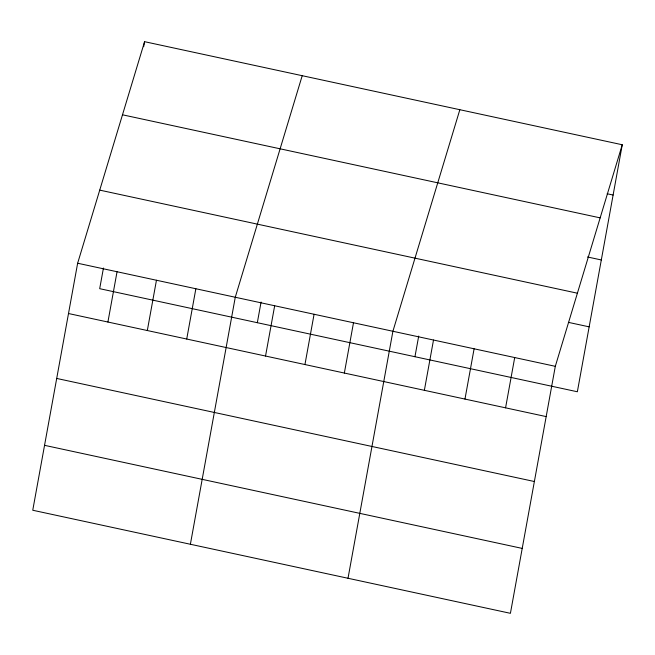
<?xml version="1.0" encoding="UTF-8"?>
<svg xmlns="http://www.w3.org/2000/svg" width="655" height="655" viewBox="0 0 655 655"><rect width="100%" height="100%" fill="white"/><g stroke="black" fill="none" stroke-linecap="round" stroke-linejoin="round"><path stroke-width="0.98" d="M77.642 263.236L32.75 510.245L510.417 613.317L555.309 366.317L622.25 144.755L144.583 41.683L77.642 263.236L555.309 366.317M103.449 268.026L99.691 288.683L577.358 391.764L622.25 144.755M143.666 46.71L144.583 41.683M107.911 322.031L117.049 271.743M147.318 330.529L156.455 280.25M186.724 339.036L195.861 288.749M190.384 544.264L235.268 297.255L302.209 75.693M257.325 322.702L261.075 302.045M265.537 356.042L274.674 305.762M304.943 364.548L314.081 314.261M344.35 373.047L353.495 322.768M348.01 578.275L392.902 331.266L459.843 109.712M414.951 356.713L418.709 336.056M424.366 390.315L433.504 340.027M464.968 399.075L474.105 348.796M505.57 407.836L514.707 357.556M607.169 193.757L613.113 195.043M122.493 114.797L600.16 217.869M587.453 256.965L601.315 259.961M99.732 190.122L577.399 293.203M568.36 322.358L589.156 326.845M68.497 313.524L546.172 416.596M56.707 378.443L534.374 481.515M44.548 445.326L522.215 548.407"/></g></svg>
